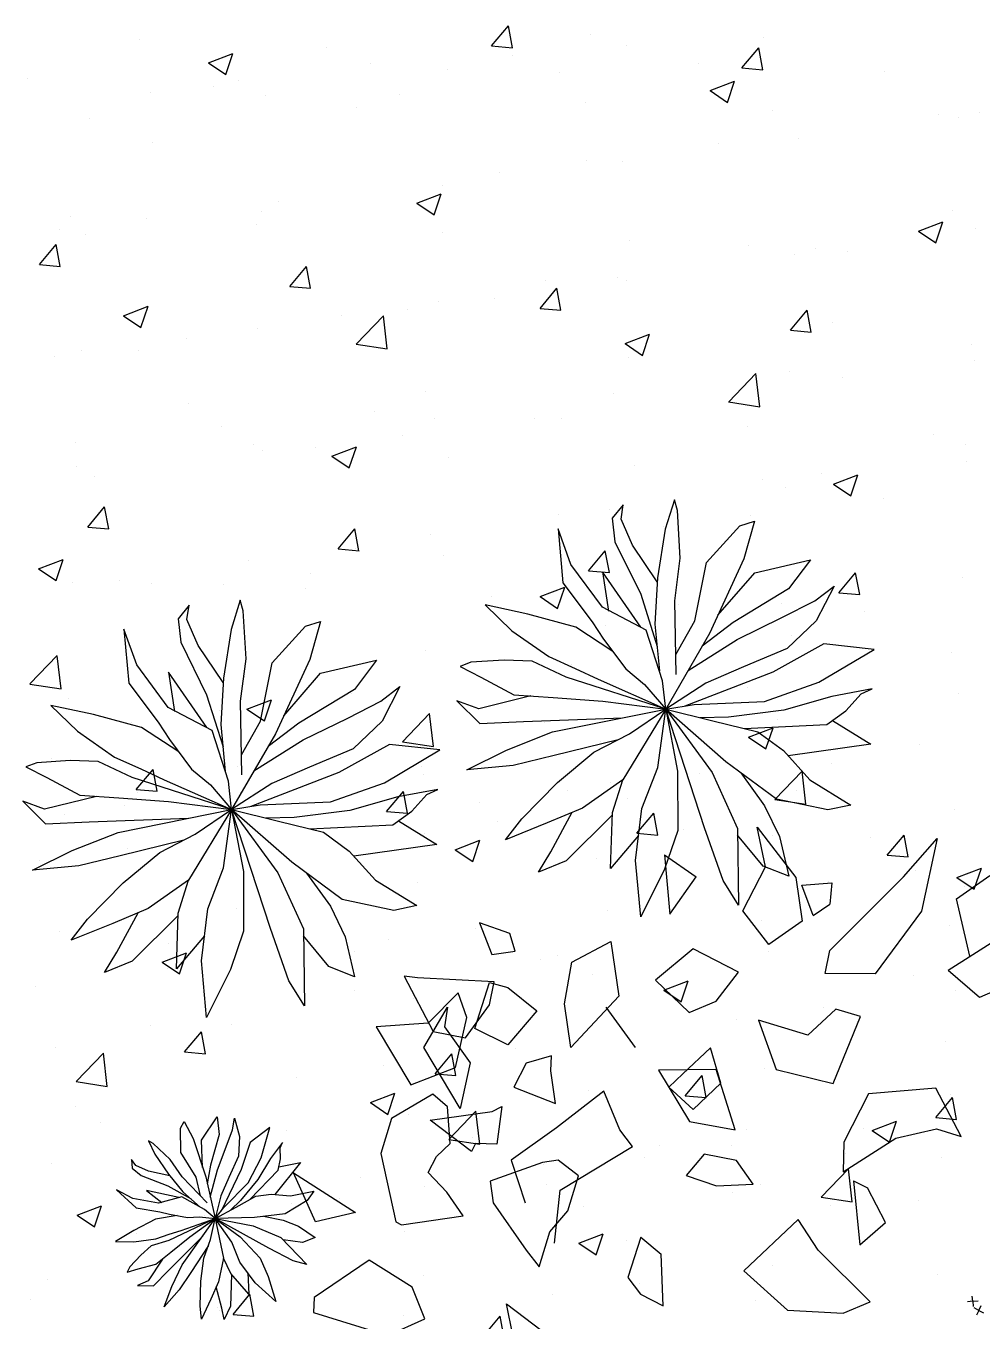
# Model space of a CAD drawing. Header units: millimetres. Extents: x 6597 to 20911, y -10306 to -132.
# Drawn here: x 10253.9 to 10527.9, y -930.3 to -559.1 of the extents above; entities that cross this region are included whole.
import ezdxf

# ---------------------------------------------------------------- set-up
doc = ezdxf.new("R2010")
doc.units = ezdxf.units.MM
doc.header["$LTSCALE"] = 25
doc.header["$MEASUREMENT"] = 0
doc.layers.add('MAAI - VEGETAÇÃO', color=106, linetype='Continuous')

msp = doc.modelspace()

# ---------------------------------------------------------------- linework, layer by layer
at = {"layer": 'MAAI - VEGETAÇÃO', "linetype": 'Continuous', "transparency": 33554559}
for p, q in [((10387.33, -564.82), (10392.15, -559.07)), ((10393.31, -565.34), (10392.15, -559.07)), ((10286.51, -563.01), (10286.51, -563.01)), ((10415.75, -561.52), (10415.75, -561.52)), ((10465.13, -562.35), (10465.13, -562.35)), ((10306.22, -569.62), (10313.22, -566.94)), ((10311.19, -572.98), (10313.22, -566.94)), ((10339.89, -565.26), (10339.89, -565.26)), ((10387.33, -564.82), (10393.31, -565.34)), ((10393.28, -567.52), (10393.28, -567.52)), ((10425.93, -564.55), (10425.93, -564.55)), ((10459.06, -571.1), (10463.88, -565.35)), ((10465.04, -571.62), (10463.88, -565.35)), ((10306.22, -569.62), (10311.19, -572.98)), ((10352.6, -569.83), (10352.6, -569.83)), ((10374.58, -571.59), (10374.58, -571.59)), ((10446.66, -569.77), (10446.66, -569.77)), ((10459.06, -571.1), (10465.04, -571.62)), ((10254.21, -574.18), (10254.21, -574.18)), ((10314.73, -574.82), (10314.73, -574.82)), ((10406.81, -572.36), (10406.81, -572.36)), ((10449.93, -577.63), (10456.93, -574.95)), ((10454.9, -580.99), (10456.93, -574.95)), ((10500.04, -572.03), (10500.04, -572.03)), ((10289.69, -578.12), (10289.69, -578.12)), ((10307.6, -576.44), (10307.6, -576.44)), ((10322.64, -579.09), (10322.64, -579.09)), ((10360.98, -578.7), (10360.98, -578.7)), ((10449.93, -577.63), (10454.9, -580.99)), ((10348.49, -582.37), (10348.49, -582.37)), ((10414.36, -580.95), (10414.36, -580.95)), ((10272.13, -585.49), (10272.13, -585.49)), ((10467.74, -583.21), (10467.74, -583.21)), ((10515.51, -584.36), (10515.51, -584.36)), ((10521.13, -585.46), (10521.13, -585.46)), ((10527.16, -583.94), (10527.16, -583.94)), ((10290.18, -592.38), (10290.18, -592.38)), ((10452.35, -592.68), (10452.35, -592.68)), ((10475.22, -591.44), (10475.22, -591.44)), ((10414.48, -597.66), (10414.48, -597.66)), ((10389.45, -600.96), (10389.45, -600.96)), ((10424.71, -597.84), (10424.71, -597.84)), ((10373.37, -604.88), (10373.37, -604.88)), ((10365.91, -609.89), (10372.91, -607.2)), ((10370.88, -613.24), (10372.91, -607.2)), ((10321.43, -612.38), (10321.43, -612.38)), ((10326.29, -609.27), (10326.29, -609.27)), ((10365.91, -609.89), (10370.88, -613.24)), ((10519.32, -612), (10519.32, -612)), ((10266.62, -613.84), (10266.62, -613.84)), ((10288.42, -614.26), (10288.42, -614.26)), ((10320, -616.09), (10320, -616.09)), ((10509.62, -617.9), (10516.62, -615.21)), ((10514.59, -621.25), (10516.62, -615.21)), ((10263.39, -617.56), (10263.39, -617.56)), ((10270.92, -618.78), (10270.92, -618.78)), ((10373.38, -618.35), (10373.38, -618.35)), ((10509.62, -617.9), (10514.59, -621.25)), ((10525.94, -617.23), (10525.94, -617.23)), ((10257.76, -627.49), (10262.58, -621.74)), ((10263.73, -628.01), (10262.58, -621.74)), ((10426.76, -620.6), (10426.76, -620.6)), ((10461, -622.01), (10461, -622.01)), ((10480.15, -622.86), (10480.15, -622.86)), ((10514.24, -620.51), (10514.24, -620.51)), ((10474.01, -624.73), (10474.01, -624.73)), ((10489.2, -623.8), (10489.2, -623.8)), ((10257.76, -627.49), (10263.73, -628.01)), ((10329.48, -633.76), (10334.3, -628.02)), ((10335.46, -634.29), (10334.3, -628.02)), ((10329.48, -633.76), (10335.46, -634.29)), ((10401.21, -640.04), (10406.03, -634.29)), ((10402.68, -632.02), (10402.68, -632.02)), ((10407.19, -640.56), (10406.03, -634.29)), ((10423.49, -631.13), (10423.49, -631.13)), ((10426.05, -632.12), (10426.05, -632.12)), ((10372.15, -638.17), (10372.15, -638.17)), ((10388.17, -637.11), (10388.17, -637.11)), ((10281.88, -642.14), (10288.89, -639.45)), ((10281.88, -642.14), (10286.86, -645.49)), ((10286.86, -645.49), (10288.89, -639.45)), ((10344.37, -642.03), (10344.37, -642.03)), ((10348.53, -650.28), (10356.32, -642.16)), ((10357.41, -651.67), (10356.31, -642.17)), ((10363.14, -640.4), (10363.14, -640.4)), ((10401.21, -640.04), (10407.19, -640.56)), ((10472.93, -646.31), (10477.76, -640.57)), ((10478.91, -646.84), (10477.76, -640.57)), ((10320.21, -645.67), (10320.21, -645.67)), ((10484.96, -643.97), (10484.96, -643.97)), ((10299.99, -648.72), (10299.99, -648.72)), ((10425.6, -650.15), (10432.6, -647.46)), ((10430.57, -653.5), (10432.6, -647.46)), ((10472.93, -646.31), (10478.91, -646.84)), ((10269.7, -652.07), (10269.7, -652.07)), ((10286.05, -652.05), (10286.05, -652.05)), ((10348.52, -650.29), (10357.41, -651.67)), ((10425.6, -650.15), (10430.57, -653.5)), ((10524.73, -650.52), (10524.73, -650.52)), ((10262.11, -653.7), (10262.11, -653.7)), ((10426.65, -653.98), (10426.65, -653.98)), ((10525.8, -654.96), (10525.8, -654.96)), ((10455.25, -666.83), (10463.04, -658.71)), ((10464.14, -668.22), (10463.03, -658.72)), ((10472.79, -658.02), (10472.79, -658.02)), ((10487.93, -659.95), (10487.93, -659.95)), ((10368.33, -663.99), (10368.33, -663.99)), ((10422.28, -664.42), (10422.28, -664.42)), ((10462.9, -663.25), (10462.9, -663.25)), ((10300.53, -667.19), (10300.53, -667.19)), ((10455.24, -666.84), (10464.14, -668.22)), ((10353.91, -669.45), (10353.91, -669.45)), ((10370.93, -671.46), (10370.93, -671.46)), ((10399.74, -671.56), (10399.74, -671.56)), ((10407.29, -671.7), (10407.29, -671.7)), ((10310.01, -674), (10310.01, -674)), ((10460.67, -673.96), (10460.67, -673.96)), ((10268.23, -678.37), (10268.23, -678.37)), ((10319, -678.96), (10319, -678.96)), ((10361.87, -676.55), (10361.87, -676.55)), ((10514.06, -676.22), (10514.06, -676.22)), ((10523.16, -678.97), (10523.16, -678.97)), ((10321.61, -680.63), (10321.61, -680.63)), ((10336.83, -679.84), (10336.83, -679.84)), ((10341.58, -682.4), (10348.58, -679.71)), ((10341.58, -682.4), (10346.55, -685.76)), ((10346.55, -685.76), (10348.58, -679.71)), ((10374.99, -682.88), (10374.99, -682.88)), ((10268.49, -685.36), (10268.49, -685.36)), ((10428.38, -685.14), (10428.38, -685.14)), ((10523.51, -683.81), (10523.51, -683.81)), ((10273.68, -688.16), (10273.68, -688.16)), ((10464.84, -688.98), (10464.84, -688.98)), ((10481.76, -687.39), (10481.76, -687.39)), ((10485.29, -690.41), (10492.29, -687.72)), ((10485.29, -690.41), (10490.26, -693.77)), ((10490.26, -693.77), (10492.29, -687.72)), ((10471.57, -691.31), (10471.57, -691.31)), ((10271.63, -702.71), (10276.45, -696.96)), ((10277.61, -703.23), (10276.45, -696.96)), ((10421.06, -697.71), (10421.06, -697.71)), ((10499.5, -694.41), (10499.5, -694.41)), ((10406.52, -698.99), (10406.52, -698.99)), ((10461.62, -699.39), (10461.62, -699.39)), ((10271.63, -702.71), (10277.61, -703.23)), ((10343.36, -708.98), (10348.18, -703.24)), ((10349.33, -709.51), (10348.18, -703.24)), ((10369.72, -704.75), (10369.72, -704.75)), ((10436.59, -702.69), (10436.59, -702.69)), ((10343.36, -708.98), (10349.34, -709.51)), ((10348.2, -709), (10348.2, -709)), ((10257.55, -714.65), (10264.56, -711.97)), ((10262.53, -718.01), (10264.55, -711.97)), ((10317.78, -712.25), (10317.78, -712.25)), ((10373.43, -711), (10373.43, -711)), ((10415.08, -715.26), (10419.9, -709.51)), ((10421.06, -715.78), (10419.9, -709.51)), ((10257.55, -714.65), (10262.53, -718.01)), ((10335.56, -715.99), (10335.56, -715.99)), ((10415.08, -715.26), (10421.06, -715.78)), ((10486.81, -721.53), (10491.63, -715.79)), ((10492.79, -722.06), (10491.63, -715.79)), ((10267.27, -718.65), (10267.27, -718.65)), ((10280.63, -718.02), (10280.63, -718.02)), ((10289.88, -719.01), (10289.88, -719.01)), ((10310.53, -719.28), (10310.53, -719.28)), ((10401.27, -722.66), (10408.27, -719.98)), ((10406.24, -726.02), (10408.27, -719.98)), ((10522.3, -717.1), (10522.3, -717.1)), ((10334.01, -720.28), (10334.01, -720.28)), ((10387.4, -722.53), (10387.4, -722.53)), ((10401.27, -722.66), (10406.24, -726.02)), ((10486.81, -721.53), (10492.79, -722.06)), ((10440.78, -724.79), (10440.78, -724.79)), ((10470.36, -724.6), (10470.36, -724.6)), ((10494.16, -727.05), (10494.16, -727.05)), ((10419.85, -731), (10419.85, -731)), ((10473.19, -733.85), (10473.19, -733.85)), ((10368.5, -738.04), (10368.5, -738.04)), ((10519.03, -738.63), (10519.03, -738.63)), ((10255.06, -747.69), (10262.85, -739.57)), ((10263.95, -749.08), (10262.84, -739.58)), ((10410.28, -742.13), (10410.28, -742.13)), ((10435.32, -738.83), (10435.32, -738.83)), ((10316.56, -745.54), (10316.56, -745.54)), ((10255.05, -747.7), (10263.95, -749.08)), ((10460.71, -748.64), (10460.71, -748.64)), ((10266.05, -751.94), (10266.05, -751.94)), ((10317.24, -754.92), (10324.25, -752.23)), ((10322.22, -758.27), (10324.25, -752.23)), ((10347.13, -750.44), (10347.13, -750.44)), ((10521.08, -750.39), (10521.08, -750.39)), ((10309.25, -755.43), (10309.25, -755.43)), ((10317.24, -754.92), (10322.22, -758.27)), ((10361.79, -764.24), (10369.57, -756.13)), ((10370.67, -765.63), (10369.57, -756.13)), ((10284.22, -758.72), (10284.22, -758.72)), ((10402.39, -758.65), (10402.39, -758.65)), ((10460.96, -762.93), (10467.96, -760.24)), ((10465.93, -766.28), (10467.96, -760.24)), ((10469.14, -757.89), (10469.14, -757.89)), ((10361.78, -764.25), (10370.67, -765.63)), ((10418.63, -764.29), (10418.63, -764.29)), ((10460.96, -762.93), (10465.93, -766.28)), ((10510.04, -764.97), (10510.04, -764.97)), ((10261.16, -769.12), (10261.16, -769.12)), ((10314.54, -771.38), (10314.54, -771.38)), ((10344.07, -768.66), (10344.07, -768.66)), ((10367.29, -771.33), (10367.29, -771.33)), ((10484.67, -770.6), (10484.67, -770.6)), ((10285.51, -777.93), (10290.33, -772.18)), ((10291.48, -778.45), (10290.33, -772.18)), ((10367.92, -773.63), (10367.92, -773.63)), ((10446.88, -773.29), (10446.88, -773.29)), ((10468.51, -780.8), (10476.3, -772.68)), ((10477.4, -782.18), (10476.29, -772.69)), ((10285.51, -777.93), (10291.48, -778.45)), ((10285.75, -778.67), (10285.75, -778.67)), ((10315.35, -778.83), (10315.35, -778.83)), ((10357.23, -784.2), (10362.05, -778.46)), ((10363.21, -784.73), (10362.05, -778.46)), ((10409.01, -778.27), (10409.01, -778.27)), ((10421.3, -775.89), (10421.3, -775.89)), ((10474.69, -778.15), (10474.69, -778.15)), ((10282.24, -782.56), (10282.24, -782.56)), ((10383.97, -781.57), (10383.97, -781.57)), ((10426.35, -780.61), (10426.35, -780.61)), ((10468.5, -780.8), (10477.4, -782.18)), ((10264.84, -785.23), (10264.84, -785.23)), ((10335.62, -784.81), (10335.62, -784.81)), ((10357.23, -784.2), (10363.21, -784.73)), ((10428.96, -790.48), (10433.78, -784.73)), ((10434.94, -791), (10433.78, -784.73)), ((10519.86, -783.68), (10519.86, -783.68)), ((10320.82, -789.88), (10320.82, -789.88)), ((10368.03, -790.62), (10368.03, -790.62)), ((10389.01, -787.07), (10389.01, -787.07)), ((10428.96, -790.48), (10434.94, -791)), ((10442.39, -789.32), (10442.39, -789.32)), ((10376.93, -795.18), (10383.94, -792.49)), ((10381.91, -798.53), (10383.94, -792.49)), ((10467.93, -791.18), (10467.93, -791.18)), ((10495.77, -791.58), (10495.77, -791.58)), ((10500.69, -796.75), (10505.51, -791.01)), ((10506.66, -797.28), (10505.51, -791.01)), ((10282.95, -794.87), (10282.95, -794.87)), ((10376.93, -795.18), (10381.91, -798.53)), ((10417.41, -797.58), (10417.41, -797.58)), ((10500.69, -796.75), (10506.66, -797.28)), ((10257.91, -798.17), (10257.91, -798.17)), ((10309.71, -800.63), (10309.71, -800.63)), ((10508.76, -801.12), (10508.76, -801.12)), ((10520.65, -803.19), (10527.65, -800.5)), ((10525.62, -806.54), (10527.65, -800.5)), ((10366.07, -804.62), (10366.07, -804.62)), ((10483.73, -804.41), (10483.73, -804.41)), ((10520.65, -803.19), (10525.62, -806.54)), ((10522.86, -805.6), (10522.86, -805.6)), ((10314.13, -812.12), (10314.13, -812.12)), ((10420.58, -812.73), (10420.58, -812.73)), ((10464.54, -815.61), (10464.54, -815.61)), ((10263.62, -818.52), (10263.62, -818.52)), ((10382.7, -817.71), (10382.7, -817.71)), ((10518.65, -816.97), (10518.65, -816.97)), ((10294.64, -822.21), (10294.64, -822.21)), ((10357.67, -821.01), (10357.67, -821.01)), ((10292.91, -827.43), (10299.91, -824.74)), ((10292.91, -827.43), (10297.89, -830.79)), ((10297.89, -830.79), (10299.91, -824.74)), ((10348.03, -824.47), (10348.03, -824.47)), ((10401.41, -826.72), (10401.41, -826.72)), ((10406.22, -825.62), (10406.22, -825.62)), ((10466.71, -824.47), (10466.71, -824.47)), ((10294.51, -829.33), (10294.51, -829.33)), ((10416.2, -830.87), (10416.2, -830.87)), ((10454.79, -828.98), (10454.79, -828.98)), ((10508.17, -831.23), (10508.17, -831.23)), ((10256.64, -834.31), (10256.64, -834.31)), ((10436.63, -835.44), (10443.63, -832.75)), ((10441.6, -838.8), (10443.63, -832.75)), ((10347.91, -835.63), (10347.91, -835.63)), ((10364.85, -837.91), (10364.85, -837.91)), ((10436.63, -835.44), (10441.6, -838.8)), ((10520.33, -835.57), (10520.33, -835.57)), ((10482.46, -840.56), (10482.46, -840.56)), ((10289.59, -845.64), (10289.59, -845.64)), ((10312.92, -845.41), (10312.92, -845.41)), ((10457.42, -843.86), (10457.42, -843.86)), ((10299.38, -853.15), (10304.2, -847.4)), ((10305.36, -853.67), (10304.2, -847.4)), ((10262.41, -851.81), (10262.41, -851.81)), ((10268.32, -861.66), (10276.11, -853.54)), ((10277.21, -863.04), (10276.1, -853.55)), ((10299.38, -853.15), (10305.36, -853.67)), ((10371.11, -859.42), (10375.93, -853.68)), ((10377.09, -859.94), (10375.93, -853.68)), ((10394.27, -852.17), (10394.27, -852.17)), ((10517.43, -850.26), (10517.43, -850.26)), ((10356.4, -857.16), (10356.4, -857.16)), ((10331.36, -860.45), (10331.36, -860.45)), ((10371.11, -859.42), (10377.09, -859.94)), ((10442.83, -865.7), (10447.66, -859.95)), ((10448.81, -866.22), (10447.65, -859.95)), ((10465.49, -857.76), (10465.49, -857.76)), ((10268.31, -861.66), (10277.21, -863.04)), ((10414.98, -864.16), (10414.98, -864.16)), ((10352.6, -867.69), (10359.6, -865.01)), ((10352.6, -867.69), (10357.58, -871.05)), ((10357.58, -871.05), (10359.6, -865.01)), ((10442.83, -865.7), (10448.81, -866.22)), ((10514.56, -871.97), (10519.38, -866.23)), ((10518.73, -865.26), (10518.73, -865.26)), ((10520.54, -872.5), (10519.38, -866.23)), ((10268.21, -868.77), (10268.21, -868.77)), ((10363.64, -871.2), (10363.64, -871.2)), ((10375.04, -878.21), (10382.83, -870.09)), ((10383.93, -879.59), (10382.82, -870.1)), ((10514.56, -871.97), (10520.54, -872.49)), ((10275.17, -873.31), (10275.17, -873.31)), ((10328.55, -875.56), (10328.55, -875.56)), ((10460.41, -875.27), (10460.41, -875.27)), ((10494.02, -875.01), (10494.02, -875.01)), ((10496.32, -875.7), (10503.32, -873.01)), ((10496.32, -875.7), (10501.29, -879.06)), ((10501.29, -879.06), (10503.32, -873.01)), ((10311.7, -878.7), (10311.7, -878.7)), ((10375.04, -878.22), (10383.93, -879.59)), ((10381.94, -877.82), (10381.94, -877.82)), ((10431.12, -883.3), (10431.12, -883.3)), ((10435.32, -880.08), (10435.32, -880.08)), ((10456.15, -880), (10456.15, -880)), ((10488.7, -882.33), (10488.7, -882.33)), ((10261.19, -885.1), (10261.19, -885.1)), ((10296.26, -886.74), (10296.26, -886.74)), ((10402.09, -885.28), (10402.09, -885.28)), ((10481.77, -894.76), (10489.56, -886.64)), ((10490.65, -896.15), (10489.55, -886.65)), ((10516.22, -883.55), (10516.22, -883.55)), ((10349.64, -889), (10349.64, -889)), ((10367.96, -891.61), (10367.96, -891.61)), ((10403.02, -891.25), (10403.02, -891.25)), ((10456.4, -893.51), (10456.4, -893.51)), ((10464.28, -891.05), (10464.28, -891.05)), ((10268.58, -899.95), (10275.58, -897.26)), ((10273.55, -903.3), (10275.58, -897.26)), ((10330.09, -896.6), (10330.09, -896.6)), ((10343.78, -895.29), (10343.78, -895.29)), ((10413.77, -897.45), (10413.77, -897.45)), ((10481.76, -894.77), (10490.65, -896.15)), ((10484.38, -897.23), (10484.38, -897.23)), ((10509.78, -895.76), (10509.78, -895.76)), ((10268.58, -899.95), (10273.56, -903.3)), ((10305.05, -899.89), (10305.05, -899.89)), ((10285.46, -905.3), (10285.46, -905.3)), ((10362.42, -904.49), (10362.42, -904.49)), ((10412.29, -907.96), (10419.3, -905.27)), ((10417.27, -911.31), (10419.3, -905.27)), ((10412.29, -907.96), (10417.27, -911.31)), ((10426.06, -907.24), (10426.06, -907.24)), ((10310.48, -911.99), (10310.48, -911.99)), ((10467.72, -914.46), (10467.72, -914.46)), ((10515, -916.84), (10515, -916.84)), ((10259.97, -918.39), (10259.97, -918.39)), ((10367.74, -917.25), (10367.74, -917.25)), ((10429.84, -919.44), (10429.84, -919.44)), ((10255.28, -924.14), (10255.28, -924.14)), ((10313.26, -928.37), (10318.08, -922.62)), ((10319.23, -928.89), (10318.08, -922.62)), ((10404.81, -922.74), (10404.81, -922.74)), ((10463.06, -924.34), (10463.06, -924.34)), ((10308.66, -926.4), (10308.66, -926.4)), ((10309.42, -927.26), (10309.42, -927.26)), ((10313.26, -928.37), (10319.23, -928.89)), ((10362.04, -928.65), (10362.04, -928.65)), ((10384.98, -934.64), (10389.8, -928.9)), ((10390.96, -935.16), (10389.8, -928.9))]:
    msp.add_line(p, q, dxfattribs=at)
at = {"layer": 'MAAI - VEGETAÇÃO', "transparency": 33554559}
for p, q in [((10425.04, -696.3), (10421.91, -700.21)), ((10424.43, -700.45), (10425.04, -696.3)), ((10439.71, -694.93), (10437.08, -703.34)), ((10440.58, -697.98), (10439.71, -694.93)), ((10421.91, -700.21), (10422.67, -706.96)), ((10427.66, -707.92), (10424.43, -700.45)), ((10441.4, -711.66), (10440.58, -697.98)), ((10458.41, -702.35), (10462.69, -701.01)), ((10462.69, -701.01), (10459.61, -711.85)), ((10406.4, -703.24), (10407.74, -718.69)), ((10410.07, -713.47), (10406.4, -703.24)), ((10437.08, -703.34), (10434.88, -717.24)), ((10448.9, -712.84), (10458.41, -702.35)), ((10422.67, -706.96), (10430.06, -721.98)), ((10434.81, -718.45), (10427.66, -707.92)), ((10439.81, -723.87), (10441.4, -711.66)), ((10459.61, -711.85), (10449.8, -733.2)), ((10462.71, -715.85), (10478.74, -712.13)), ((10478.74, -712.13), (10472.44, -720.45)), ((10419.1, -725.67), (10410.07, -713.47)), ((10430.11, -731.39), (10419.12, -715.53)), ((10419.12, -715.53), (10420.84, -726.82)), ((10445.51, -729.59), (10448.9, -712.84)), ((10452.19, -728), (10462.71, -715.85)), ((10407.74, -718.69), (10416.18, -729.85)), ((10434.88, -717.24), (10434.12, -730.52)), ((10479.96, -723.87), (10485.43, -719.67)), ((10485.43, -719.67), (10480.36, -729.59)), ((10315.3, -723.71), (10312.68, -732.12)), ((10316.18, -726.76), (10315.3, -723.71)), ((10430.06, -721.98), (10434.77, -736.92)), ((10440.17, -744.93), (10439.81, -723.87)), ((10472.44, -720.45), (10456.54, -730.11)), ((10470.52, -728.68), (10479.96, -723.87)), ((10300.64, -725.08), (10297.51, -729)), ((10300.02, -729.23), (10300.64, -725.08)), ((10316.99, -740.44), (10316.18, -726.76)), ((10385.46, -725.05), (10393.09, -732.42)), ((10397.69, -727.66), (10385.46, -725.05)), ((10431.65, -732.27), (10419.1, -725.67)), ((10297.51, -729), (10298.27, -735.74)), ((10303.26, -736.7), (10300.02, -729.23)), ((10324.5, -741.62), (10334.01, -731.13)), ((10334.01, -731.13), (10338.28, -729.79)), ((10338.28, -729.79), (10335.21, -740.63)), ((10411.42, -731.4), (10397.69, -727.66)), ((10416.18, -729.85), (10419.41, -734.85)), ((10434.12, -730.52), (10435.39, -743.95)), ((10440.07, -739.23), (10445.51, -729.59)), ((10456.54, -730.11), (10447.7, -736.81)), ((10457.72, -734.92), (10470.52, -728.68)), ((10480.36, -729.59), (10472.02, -737.48)), ((10281.99, -732.02), (10283.34, -747.47)), ((10285.67, -742.25), (10281.99, -732.02)), ((10312.68, -732.12), (10310.48, -746.02)), ((10393.09, -732.42), (10403.72, -739.83)), ((10422.07, -738.4), (10411.42, -731.4)), ((10419.41, -734.85), (10425.78, -743.35)), ((10436.31, -746.79), (10431.65, -732.27)), ((10449.8, -733.2), (10437.2, -754.91)), ((10443.64, -743.81), (10457.72, -734.92)), ((10298.27, -735.74), (10305.65, -750.77)), ((10310.41, -747.23), (10303.26, -736.7)), ((10472.02, -737.48), (10459.53, -742.75)), ((10482.52, -736.22), (10467.93, -744.27)), ((10481.04, -747.21), (10496.91, -737.79)), ((10496.91, -737.79), (10482.52, -736.22)), ((10294.7, -754.46), (10285.67, -742.25)), ((10315.41, -752.65), (10316.99, -740.44)), ((10321.11, -758.37), (10324.5, -741.62)), ((10335.21, -740.63), (10325.39, -761.98)), ((10338.3, -744.63), (10354.33, -740.91)), ((10354.33, -740.91), (10348.03, -749.23)), ((10381.41, -741.48), (10378.3, -742.68)), ((10390.93, -740.88), (10381.41, -741.48)), ((10398.99, -741.13), (10390.93, -740.88)), ((10408.72, -745.73), (10398.99, -741.13)), ((10403.72, -739.83), (10411.25, -743.25)), ((10305.71, -760.17), (10294.71, -744.32)), ((10294.71, -744.32), (10296.44, -755.6)), ((10310.48, -746.02), (10309.71, -759.3)), ((10327.78, -756.79), (10338.3, -744.63)), ((10378.3, -742.68), (10384.25, -745.71)), ((10384.25, -745.71), (10393.71, -750.78)), ((10437.2, -754.91), (10408.72, -745.73)), ((10411.25, -743.25), (10417.89, -746.33)), ((10425.78, -743.35), (10431.14, -747.8)), ((10467.93, -744.27), (10442.7, -754.01)), ((10459.53, -742.75), (10448.71, -747.44)), ((10283.34, -747.47), (10291.78, -758.64)), ((10348.03, -749.23), (10332.14, -758.89)), ((10355.56, -752.65), (10361.03, -748.45)), ((10361.03, -748.45), (10355.95, -758.37)), ((10417.89, -746.33), (10437.2, -754.91)), ((10431.14, -747.8), (10437.2, -754.91)), ((10437.2, -754.91), (10436.31, -746.79)), ((10448.71, -747.44), (10437.2, -754.91)), ((10465.54, -752.7), (10481.04, -747.21)), ((10496.33, -749.11), (10484.82, -751.27)), ((10493.2, -750.56), (10496.33, -749.11)), ((10305.65, -750.77), (10310.37, -765.7)), ((10315.77, -773.71), (10315.41, -752.65)), ((10346.12, -757.46), (10355.56, -752.65)), ((10377.4, -752.49), (10383.95, -759.03)), ((10383.65, -754.8), (10377.4, -752.49)), ((10398.52, -751.12), (10383.65, -754.8)), ((10393.71, -750.78), (10404.95, -751.57)), ((10404.95, -751.57), (10419.16, -752.63)), ((10419.16, -752.63), (10437.2, -754.91)), ((10437.2, -754.91), (10445.38, -753.57)), ((10445.38, -753.57), (10465.54, -752.7)), ((10484.82, -751.27), (10471.08, -755.19)), ((10488.83, -755.35), (10493.2, -750.56)), ((10261.06, -753.83), (10268.69, -761.21)), ((10273.28, -756.44), (10261.06, -753.83)), ((10287.02, -760.18), (10273.28, -756.44)), ((10307.24, -761.05), (10294.7, -754.46)), ((10404.73, -761.44), (10437.2, -754.91)), ((10437.2, -754.91), (10424.93, -775.17)), ((10426.83, -761.99), (10437.2, -754.91)), ((10434.94, -771.64), (10437.2, -754.91)), ((10437.2, -754.91), (10450.5, -773.08)), ((10454.48, -769.98), (10437.2, -754.91)), ((10437.2, -754.91), (10440.62, -772.66)), ((10448.35, -788.95), (10437.2, -754.91)), ((10437.2, -754.91), (10450.72, -758.26)), ((10455.2, -757.19), (10447.07, -757.35)), ((10471.08, -755.19), (10455.2, -757.19)), ((10483.39, -759.3), (10488.83, -755.35)), ((10297.67, -767.18), (10287.02, -760.18)), ((10291.78, -758.64), (10295.01, -763.63)), ((10309.71, -759.3), (10310.99, -772.73)), ((10315.67, -768.02), (10321.11, -758.37)), ((10332.14, -758.89), (10323.3, -765.6)), ((10333.31, -763.7), (10346.12, -757.46)), ((10355.95, -758.37), (10347.62, -766.26)), ((10383.95, -759.03), (10396.46, -758.45)), ((10396.46, -758.45), (10424.85, -757.39)), ((10450.72, -758.26), (10463.58, -761.42)), ((10459.67, -760.46), (10483.39, -759.3)), ((10485.03, -758.11), (10496.03, -764.91)), ((10268.69, -761.21), (10279.32, -768.62)), ((10295.01, -763.63), (10301.38, -772.13)), ((10311.91, -775.58), (10307.24, -761.05)), ((10325.39, -761.98), (10312.8, -783.69)), ((10319.24, -772.59), (10333.31, -763.7)), ((10391.55, -766.65), (10404.73, -761.44)), ((10423.58, -763.67), (10405.26, -768.16)), ((10416.65, -767.23), (10426.83, -761.99)), ((10463.58, -761.42), (10470.93, -766.8)), ((10347.62, -766.26), (10335.13, -771.54)), ((10358.11, -765), (10343.53, -773.05)), ((10356.64, -775.99), (10372.51, -766.57)), ((10372.51, -766.57), (10358.11, -765)), ((10380.19, -772.28), (10391.55, -766.65)), ((10405.26, -768.16), (10393.46, -771.03)), ((10406.16, -775.91), (10416.65, -767.23)), ((10470.93, -766.8), (10478.47, -775.16)), ((10496.03, -764.91), (10472.29, -768.3)), ((10257.01, -770.27), (10253.9, -771.47)), ((10253.9, -771.47), (10259.85, -774.49)), ((10266.53, -769.66), (10257.01, -770.27)), ((10274.58, -769.91), (10266.53, -769.66)), ((10284.31, -774.51), (10274.58, -769.91)), ((10279.32, -768.62), (10286.85, -772.03)), ((10286.85, -772.03), (10293.49, -775.12)), ((10301.38, -772.13), (10306.74, -776.58)), ((10335.13, -771.54), (10324.31, -776.23)), ((10393.46, -771.03), (10380.19, -772.28)), ((10430.4, -783.34), (10434.94, -771.64)), ((10468.96, -780.71), (10454.48, -769.98)), ((10259.85, -774.49), (10269.31, -779.56)), ((10312.8, -783.69), (10284.31, -774.51)), ((10293.49, -775.12), (10312.8, -783.69)), ((10312.8, -783.69), (10311.91, -775.58)), ((10343.53, -773.05), (10318.3, -782.79)), ((10424.93, -775.17), (10413.33, -783.25)), ((10421.94, -784.56), (10424.93, -775.17)), ((10440.62, -772.66), (10440.66, -789.72)), ((10450.5, -773.08), (10457.8, -789.08)), ((10458.71, -773.12), (10465.55, -782.62)), ((10478.47, -775.16), (10490.26, -782.43)), ((10269.31, -779.56), (10280.54, -780.35)), ((10306.74, -776.58), (10312.8, -783.69)), ((10324.31, -776.23), (10312.8, -783.69)), ((10341.13, -781.48), (10356.64, -775.99)), ((10371.93, -777.9), (10360.42, -780.05)), ((10364.43, -784.13), (10368.79, -779.34)), ((10368.79, -779.34), (10371.93, -777.9)), ((10395.97, -786.35), (10406.16, -775.91)), ((10252.99, -781.27), (10259.54, -787.81)), ((10259.24, -783.58), (10252.99, -781.27)), ((10274.11, -779.9), (10259.24, -783.58)), ((10280.54, -780.35), (10294.75, -781.41)), ((10294.75, -781.41), (10312.8, -783.69)), ((10312.8, -783.69), (10320.97, -782.35)), ((10320.97, -782.35), (10341.13, -781.48)), ((10360.42, -780.05), (10346.67, -783.97)), ((10413.33, -783.25), (10403.25, -787.51)), ((10465.55, -782.62), (10469.81, -791.42)), ((10483.67, -783.8), (10468.96, -780.71)), ((10490.26, -782.43), (10483.67, -783.8)), ((10272.06, -787.23), (10300.45, -786.17)), ((10280.32, -790.22), (10312.8, -783.69)), ((10312.8, -783.69), (10300.52, -803.95)), ((10302.43, -790.77), (10312.8, -783.69)), ((10310.54, -800.43), (10312.8, -783.69)), ((10312.8, -783.69), (10326.1, -801.86)), ((10330.08, -798.77), (10312.8, -783.69)), ((10312.8, -783.69), (10316.22, -801.44)), ((10323.95, -817.73), (10312.8, -783.69)), ((10312.8, -783.69), (10326.31, -787.04)), ((10330.79, -785.97), (10322.67, -786.14)), ((10346.67, -783.97), (10330.79, -785.97)), ((10358.99, -788.08), (10364.43, -784.13)), ((10360.63, -786.89), (10371.62, -793.69)), ((10391.26, -792.34), (10395.97, -786.35)), ((10404.33, -795.77), (10410.45, -784.47)), ((10421.91, -785.28), (10408.71, -798.4)), ((10421.43, -800.56), (10421.94, -784.56)), ((10428.57, -798.25), (10430.4, -783.34)), ((10259.54, -787.81), (10272.06, -787.23)), ((10267.15, -795.43), (10280.32, -790.22)), ((10326.31, -787.04), (10339.17, -790.21)), ((10335.27, -789.24), (10358.99, -788.08)), ((10339.17, -790.21), (10346.53, -795.58)), ((10403.25, -787.51), (10391.26, -792.34)), ((10440.66, -789.72), (10436.88, -800.75)), ((10453.65, -804.03), (10448.35, -788.95)), ((10457.8, -789.08), (10458.08, -811.11)), ((10465.8, -800.13), (10463.44, -788.76)), ((10463.44, -788.76), (10474.51, -803.13)), ((10299.18, -792.45), (10280.86, -796.95)), ((10292.25, -796.02), (10302.43, -790.77)), ((10371.62, -793.69), (10347.88, -797.08)), ((10429.45, -791.09), (10421.43, -800.56)), ((10465.11, -799.89), (10457.82, -791.05)), ((10469.81, -791.42), (10472.46, -802.8)), ((10505.31, -802.96), (10515.01, -791.96)), ((10515.01, -791.96), (10510.47, -812.83)), ((10255.78, -801.07), (10267.15, -795.43)), ((10280.86, -796.95), (10269.06, -799.81)), ((10281.76, -804.7), (10292.25, -796.02)), ((10346.53, -795.58), (10354.06, -803.94)), ((10400.79, -801.63), (10404.33, -795.77)), ((10436.9, -796.65), (10445.91, -802.99)), ((10436.9, -796.65), (10438.41, -813.66)), ((10269.06, -799.81), (10255.78, -801.07)), ((10306, -812.12), (10310.54, -800.43)), ((10316.22, -801.44), (10316.26, -818.51)), ((10344.55, -809.49), (10330.08, -798.77)), ((10408.71, -798.4), (10400.79, -801.63)), ((10430.07, -814.46), (10428.57, -798.25)), ((10436.88, -800.75), (10430.07, -814.46)), ((10459.34, -812.75), (10465.8, -800.13)), ((10472.46, -802.8), (10465.11, -799.89)), ((10271.56, -815.13), (10281.76, -804.7)), ((10300.52, -803.95), (10288.93, -812.03)), ((10297.53, -813.34), (10300.52, -803.95)), ((10326.1, -801.86), (10333.39, -817.86)), ((10334.31, -801.9), (10341.15, -811.4)), ((10354.06, -803.94), (10365.86, -811.21)), ((10438.41, -813.66), (10445.91, -802.99)), ((10458.08, -811.11), (10453.65, -804.03)), ((10474.51, -803.13), (10476.28, -815.65)), ((10476.26, -805.37), (10484.84, -804.68)), ((10479.47, -814.01), (10476.26, -805.37)), ((10484.84, -804.68), (10484.24, -810.81)), ((10484.25, -824.07), (10505.31, -802.96)), ((10520.5, -809.27), (10530.06, -802.58)), ((10288.93, -812.03), (10278.84, -816.3)), ((10304.16, -827.03), (10306, -812.12)), ((10341.15, -811.4), (10345.41, -820.21)), ((10359.27, -812.58), (10344.55, -809.49)), ((10365.86, -811.21), (10359.27, -812.58)), ((10466.71, -822.34), (10459.34, -812.75)), ((10479.47, -814.01), (10484.24, -810.81)), ((10510.47, -812.83), (10497.24, -830.72)), ((10524.35, -825.75), (10520.5, -809.27)), ((10266.86, -821.13), (10271.56, -815.13)), ((10278.84, -816.3), (10266.86, -821.13)), ((10279.93, -824.56), (10286.05, -813.25)), ((10297.51, -814.06), (10284.3, -827.18)), ((10297.03, -829.34), (10297.53, -813.34)), ((10383.88, -816.18), (10387.43, -825.23)), ((10392.57, -819.17), (10383.88, -816.18)), ((10476.28, -815.65), (10466.71, -822.34)), ((10305.04, -819.88), (10297.03, -829.34)), ((10316.26, -818.51), (10312.47, -829.53)), ((10329.25, -832.81), (10323.95, -817.73)), ((10333.39, -817.86), (10333.67, -839.9)), ((10340.71, -828.67), (10333.42, -819.83)), ((10345.41, -820.21), (10348.06, -831.58)), ((10394.06, -824.28), (10392.57, -819.17)), ((10533.34, -820.19), (10518.16, -829.82)), ((10410.31, -827.4), (10421.49, -821.53)), ((10421.49, -821.53), (10423.74, -837.16)), ((10445.07, -823.63), (10434.32, -832.63)), ((10458.03, -830.27), (10445.07, -823.63)), ((10482.93, -830.63), (10484.25, -824.07)), ((10276.39, -830.41), (10279.93, -824.56)), ((10284.3, -827.18), (10276.39, -830.41)), ((10305.67, -843.24), (10304.16, -827.03)), ((10387.43, -825.23), (10394.06, -824.28)), ((10408.25, -839.39), (10410.31, -827.4)), ((10312.47, -829.53), (10305.67, -843.24)), ((10348.06, -831.58), (10340.71, -828.67)), ((10366.13, -831.96), (10362.29, -831.45)), ((10362.29, -831.45), (10370.58, -847.27)), ((10451.71, -838.64), (10458.03, -830.27)), ((10497.24, -830.72), (10482.93, -830.63)), ((10527.13, -837.54), (10518.16, -829.82)), ((10333.67, -839.9), (10329.25, -832.81)), ((10388.09, -833.07), (10366.13, -831.96)), ((10382.55, -846.42), (10386.68, -833.28)), ((10386.68, -833.28), (10391.96, -834.7)), ((10386.77, -839.63), (10388.09, -833.07)), ((10391.96, -834.7), (10400.25, -841.35)), ((10434.32, -832.63), (10443.91, -841.89)), ((10539.54, -832.06), (10527.13, -837.54)), ((10377.7, -836.22), (10369.18, -844.9)), ((10380.22, -843.29), (10377.7, -836.22)), ((10423.74, -837.16), (10410.04, -851.92)), ((10443.91, -841.89), (10451.71, -838.64)), ((10367.87, -851.88), (10374.72, -840.36)), ((10374.72, -840.36), (10373.86, -845.92)), ((10379.87, -849.14), (10386.77, -839.63)), ((10400.25, -841.35), (10391.99, -851.15)), ((10410.04, -851.92), (10408.25, -839.39)), ((10420.08, -840.32), (10428.5, -851.9)), ((10485.91, -840.85), (10477.96, -848.37)), ((10492.98, -843.02), (10485.91, -840.85)), ((10369.18, -844.9), (10354.28, -845.97)), ((10354.28, -845.97), (10364.18, -862.62)), ((10373.86, -845.92), (10381.15, -856.3)), ((10377, -857.6), (10380.22, -843.29)), ((10463.79, -844.04), (10468.82, -858.2)), ((10477.96, -848.37), (10463.79, -844.04)), ((10485.19, -862.22), (10492.98, -843.02)), ((10370.58, -847.27), (10379.87, -849.14)), ((10391.99, -851.15), (10382.55, -846.42)), ((10378.3, -869.32), (10367.87, -851.88)), ((10450.05, -851.93), (10442.1, -859.45)), ((10453, -862.14), (10450.05, -851.93)), ((10381.15, -856.3), (10378.3, -869.32)), ((10397.27, -856.37), (10393.74, -863.26)), ((10404.49, -854.26), (10397.27, -856.37)), ((10404.34, -858.53), (10404.49, -854.26)), ((10364.18, -862.62), (10377, -857.6)), ((10405.68, -867.92), (10404.34, -858.53)), ((10451.64, -858.14), (10435.12, -858.39)), ((10435.12, -858.39), (10443.99, -873.08)), ((10442.1, -859.45), (10438.13, -863.22)), ((10457.1, -875.44), (10451.64, -858.14)), ((10468.82, -858.2), (10485.19, -862.22)), ((10393.74, -863.26), (10405.68, -867.92)), ((10419.45, -864.43), (10405.91, -874.89)), ((10424.04, -875.47), (10419.45, -864.43)), ((10438.13, -863.22), (10445.06, -869.69)), ((10445.06, -869.69), (10453, -862.14)), ((10514.64, -863.49), (10495.34, -865.2)), ((10521.87, -877.35), (10514.64, -863.49)), ((10370.45, -865.21), (10358.68, -872.23)), ((10374.73, -868.86), (10370.45, -865.21)), ((10495.34, -865.2), (10488.29, -878.98)), ((10304.22, -878.4), (10308.72, -871.71)), ((10308.72, -871.71), (10309.25, -876.8)), ((10313.09, -875.51), (10313.65, -872.17)), ((10313.65, -872.17), (10315.14, -877.43)), ((10358.68, -872.23), (10355.6, -882.24)), ((10369.77, -872.75), (10387.45, -870.21)), ((10375.49, -879.37), (10374.73, -868.86)), ((10387.45, -870.21), (10390.24, -868.75)), ((10390.24, -868.75), (10388.79, -879.6)), ((10298.16, -875), (10299.25, -873.09)), ((10298.27, -881.94), (10298.16, -875)), ((10299.25, -873.09), (10301.77, -878)), ((10311.31, -880.39), (10313.09, -875.51)), ((10323.82, -874.83), (10318.13, -879.08)), ((10321.28, -883.51), (10323.82, -874.83)), ((10381.57, -881.71), (10369.77, -872.75)), ((10405.91, -874.89), (10392.94, -884.21)), ((10427.73, -880.28), (10424.04, -875.47)), ((10443.99, -873.08), (10457.1, -875.44)), ((10503.16, -877.9), (10514.81, -875.17)), ((10514.81, -875.17), (10521.87, -877.35)), ((10288.98, -878.59), (10290.85, -882.49)), ((10290.31, -879.39), (10288.98, -878.59)), ((10295.18, -884.03), (10290.31, -879.39)), ((10301.77, -878), (10305.4, -888.94)), ((10304.51, -886.28), (10304.22, -878.4)), ((10309.25, -876.8), (10306.78, -885.58)), ((10315.14, -877.43), (10314.79, -883.04)), ((10318.13, -879.08), (10315.6, -886.84)), ((10327.4, -879.09), (10323.99, -883.71)), ((10326.76, -880.65), (10327.4, -879.09)), ((10371.52, -883.15), (10375.49, -879.37)), ((10382.75, -879.39), (10381.57, -881.71)), ((10388.79, -879.6), (10382.75, -879.39)), ((10488.01, -887.54), (10503.16, -877.9)), ((10488.29, -878.98), (10488.01, -887.54)), ((10290.85, -882.49), (10294.71, -888.21)), ((10302.65, -889.08), (10298.27, -881.94)), ((10308.81, -886.91), (10311.31, -880.39)), ((10314.79, -883.04), (10312.08, -889.11)), ((10317.56, -890.67), (10321.28, -883.51)), ((10326.8, -883.83), (10326.76, -880.65)), ((10355.6, -882.24), (10359.88, -901.85)), ((10369.17, -887.75), (10371.52, -883.15)), ((10406.96, -892.82), (10427.73, -880.28)), ((10448.22, -882.47), (10443.08, -888.53)), ((10457.53, -884.31), (10448.22, -882.47)), ((10284.18, -883.99), (10284.37, -886.44)), ((10285.35, -885.68), (10284.18, -883.99)), ((10284.37, -886.44), (10286.9, -888.6)), ((10289, -887.28), (10285.35, -885.68)), ((10298.69, -888.94), (10295.18, -884.03)), ((10306.78, -885.58), (10305.85, -890.94)), ((10306.73, -894.8), (10308.81, -886.91)), ((10315.6, -886.84), (10309.81, -898.77)), ((10318.05, -895.41), (10326.17, -887.06)), ((10323.99, -883.71), (10320.38, -889.71)), ((10332.57, -884.85), (10325.2, -894.01)), ((10326.17, -887.06), (10326.8, -883.83)), ((10326.36, -886.09), (10332.57, -884.85)), ((10401.92, -884.81), (10386.9, -890.17)), ((10392.94, -884.21), (10396.95, -896.39)), ((10406.35, -884.19), (10401.92, -884.81)), ((10412.25, -888.64), (10406.35, -884.19)), ((10462.24, -891.07), (10457.53, -884.31)), ((10286.9, -888.6), (10294.57, -891.52)), ((10295.09, -888.66), (10289, -887.28)), ((10294.71, -888.21), (10298.88, -893.22)), ((10305.86, -896.36), (10298.69, -888.94)), ((10303.93, -894.36), (10302.65, -889.08)), ((10305.4, -888.94), (10308.14, -900.94)), ((10312.08, -889.11), (10309.77, -894.41)), ((10310.62, -897.72), (10317.56, -890.67)), ((10320.38, -889.71), (10315.35, -895.74)), ((10336.88, -901.86), (10330.6, -887.76)), ((10330.6, -887.76), (10348.31, -899.13)), ((10374.48, -893.36), (10369.17, -887.75)), ((10386.9, -890.17), (10387.8, -896.44)), ((10409.15, -898.67), (10412.25, -888.64)), ((10443.08, -888.53), (10451.77, -891.52)), ((10491.04, -890.11), (10495.01, -892.14)), ((10491.04, -890.11), (10492.83, -908.41)), ((10279.82, -892.71), (10285.47, -897.8)), ((10284.55, -895.15), (10279.82, -892.71)), ((10297.73, -894.87), (10288.49, -892.87)), ((10288.49, -892.87), (10292.88, -896.34)), ((10294.57, -891.52), (10301.25, -895.3)), ((10298.88, -893.22), (10303.82, -897.61)), ((10309.77, -894.41), (10308.14, -900.94)), ((10314.1, -897.62), (10319.77, -894.45)), ((10319.77, -894.45), (10324.21, -893.92)), ((10324.21, -893.92), (10329.7, -894.4)), ((10329.7, -894.4), (10336.36, -893.06)), ((10336.36, -893.06), (10334.46, -895.75)), ((10379.19, -900.12), (10374.48, -893.36)), ((10405.37, -907.97), (10406.96, -892.82)), ((10451.77, -891.52), (10462.24, -891.07)), ((10500.2, -902.03), (10495.01, -892.14)), ((10291.87, -896.51), (10284.55, -895.15)), ((10285.47, -897.8), (10292.22, -898.98)), ((10298.58, -894.68), (10291.87, -896.51)), ((10305.1, -898.33), (10298.58, -894.68)), ((10308.14, -900.94), (10305.1, -898.33)), ((10308.14, -900.94), (10314.1, -897.62)), ((10308.14, -900.94), (10310.62, -897.72)), ((10315.35, -895.74), (10312.49, -898.51)), ((10334.46, -895.75), (10328.15, -899.57)), ((10387.8, -896.44), (10397.23, -909.96)), ((10291.03, -901.13), (10284.86, -904.38)), ((10297.19, -900.08), (10291.03, -901.13)), ((10292.22, -898.98), (10295.05, -899.69)), ((10308.14, -900.94), (10294.86, -907.17)), ((10295.05, -899.69), (10300.18, -900.61)), ((10298.35, -904.32), (10308.14, -900.94)), ((10298.68, -914.14), (10308.14, -900.94)), ((10300.18, -900.61), (10303.59, -900.41)), ((10300.91, -906.15), (10308.14, -900.94)), ((10303.59, -900.41), (10308.14, -900.94)), ((10306.79, -906.94), (10308.14, -900.94)), ((10319.37, -900.56), (10308.14, -900.94)), ((10308.14, -900.94), (10318.98, -903)), ((10308.14, -900.94), (10310.51, -912.3)), ((10312.92, -907.69), (10308.14, -900.94)), ((10308.14, -900.94), (10315.3, -906.16)), ((10323.52, -909.41), (10308.14, -900.94)), ((10328.15, -899.57), (10319.37, -900.56)), ((10321.94, -900.27), (10327.57, -901.39)), ((10327.57, -901.39), (10332.04, -903.12)), ((10348.31, -899.13), (10336.88, -901.86)), ((10359.88, -901.85), (10361.52, -902.69)), ((10361.52, -902.69), (10379.19, -900.12)), ((10404.01, -904.73), (10409.15, -898.67)), ((10459.59, -915.92), (10475.15, -901.2)), ((10480.9, -909.93), (10475.15, -901.2)), ((10492.83, -908.41), (10500.2, -902.03)), ((10284.86, -904.38), (10279.6, -907.53)), ((10291.09, -906.73), (10294.93, -905.43)), ((10294.93, -905.43), (10298.35, -904.32)), ((10318.98, -903), (10326.95, -906.3)), ((10332.04, -903.12), (10336.79, -906.31)), ((10400.93, -914.74), (10404.01, -904.73)), ((10279.6, -907.53), (10284.81, -907.62)), ((10284.81, -907.62), (10291.09, -906.73)), ((10289.83, -908.77), (10286.86, -911.38)), ((10294.86, -907.17), (10289.83, -908.77)), ((10294.72, -915.83), (10304.54, -905.96)), ((10295.46, -910.52), (10300.91, -906.15)), ((10306.18, -908.63), (10301.12, -916.37)), ((10304.89, -912.23), (10306.79, -906.94)), ((10315.21, -913.4), (10312.92, -907.69)), ((10315.3, -906.16), (10321.02, -912.26)), ((10330.46, -913.05), (10323.52, -909.41)), ((10326.95, -906.3), (10334.42, -914.11)), ((10333.19, -907.73), (10327.62, -907)), ((10336.79, -906.31), (10333.19, -907.73)), ((10430.13, -906.21), (10426.33, -917.8)), ((10430.13, -906.21), (10435.9, -911.11)), ((10286.86, -911.38), (10283.65, -914.78)), ((10293, -912.51), (10288.9, -918.8)), ((10291.16, -914), (10295.46, -910.52)), ((10304.03, -918.85), (10304.89, -912.23)), ((10310.51, -912.3), (10309.06, -919.08)), ((10312.58, -916.67), (10310.51, -912.3)), ((10321.02, -912.26), (10323.35, -917.48)), ((10334.42, -914.11), (10330.46, -913.05)), ((10352.21, -912.79), (10336.45, -923.58)), ((10364.61, -920.6), (10352.21, -912.79)), ((10397.23, -909.96), (10400.93, -914.74)), ((10436.5, -925.92), (10435.9, -911.11)), ((10495.81, -924.82), (10480.9, -909.93)), ((10283.65, -914.78), (10282.93, -916.25)), ((10282.93, -916.25), (10286.08, -915.34)), ((10286.08, -915.34), (10291.16, -914)), ((10290.42, -920.22), (10294.72, -915.83)), ((10295.7, -920.41), (10298.68, -914.14)), ((10301.12, -916.37), (10297.85, -921.34)), ((10317.75, -922.58), (10312.58, -916.67)), ((10319.54, -919.36), (10315.21, -913.4)), ((10317.46, -916.5), (10317.75, -922.58)), ((10459.59, -915.92), (10472.07, -927.18)), ((10288.9, -918.8), (10285.89, -920.07)), ((10285.89, -920.07), (10290.42, -920.22)), ((10293.51, -926.23), (10295.7, -920.41)), ((10303.87, -926), (10304.03, -918.85)), ((10309.06, -919.08), (10306.87, -923.98)), ((10310.02, -926.58), (10308.43, -920.48)), ((10312.81, -916.94), (10312.47, -926.06)), ((10325.5, -924.67), (10319.54, -919.36)), ((10323.35, -917.48), (10325.5, -924.67)), ((10368.15, -929.65), (10364.61, -920.6)), ((10426.33, -917.8), (10430.01, -922.6)), ((10297.85, -921.34), (10293.51, -926.23)), ((10306.87, -923.98), (10304.19, -929.72)), ((10336.45, -923.58), (10336.32, -927.86)), ((10430.01, -922.6), (10436.5, -925.92)), ((10525.18, -924.62), (10525.06, -923.11)), ((10304.19, -929.72), (10303.87, -926)), ((10310.71, -929.86), (10310.02, -926.58)), ((10312.47, -926.06), (10310.71, -929.86)), ((10336.32, -927.86), (10357.55, -934.38)), ((10391.62, -925.33), (10404.25, -934.99)), ((10393.42, -934.34), (10391.62, -925.33)), ((10472.07, -927.18), (10488.01, -928.07)), ((10488.01, -928.07), (10495.81, -924.82)), ((10525.18, -924.62), (10523.64, -924.74)), ((10525.18, -924.62), (10526.71, -924.5)), ((10525.18, -924.62), (10525.3, -926.16)), ((10526.92, -927.23), (10525.55, -926.53)), ((10526.92, -927.23), (10526.22, -928.6)), ((10526.92, -927.23), (10527.62, -925.86)), ((10526.92, -927.23), (10528.27, -927.92)), ((10357.55, -934.38), (10368.15, -929.65))]:
    msp.add_line(p, q, dxfattribs=at)

doc.saveas('drawing.dxf')
